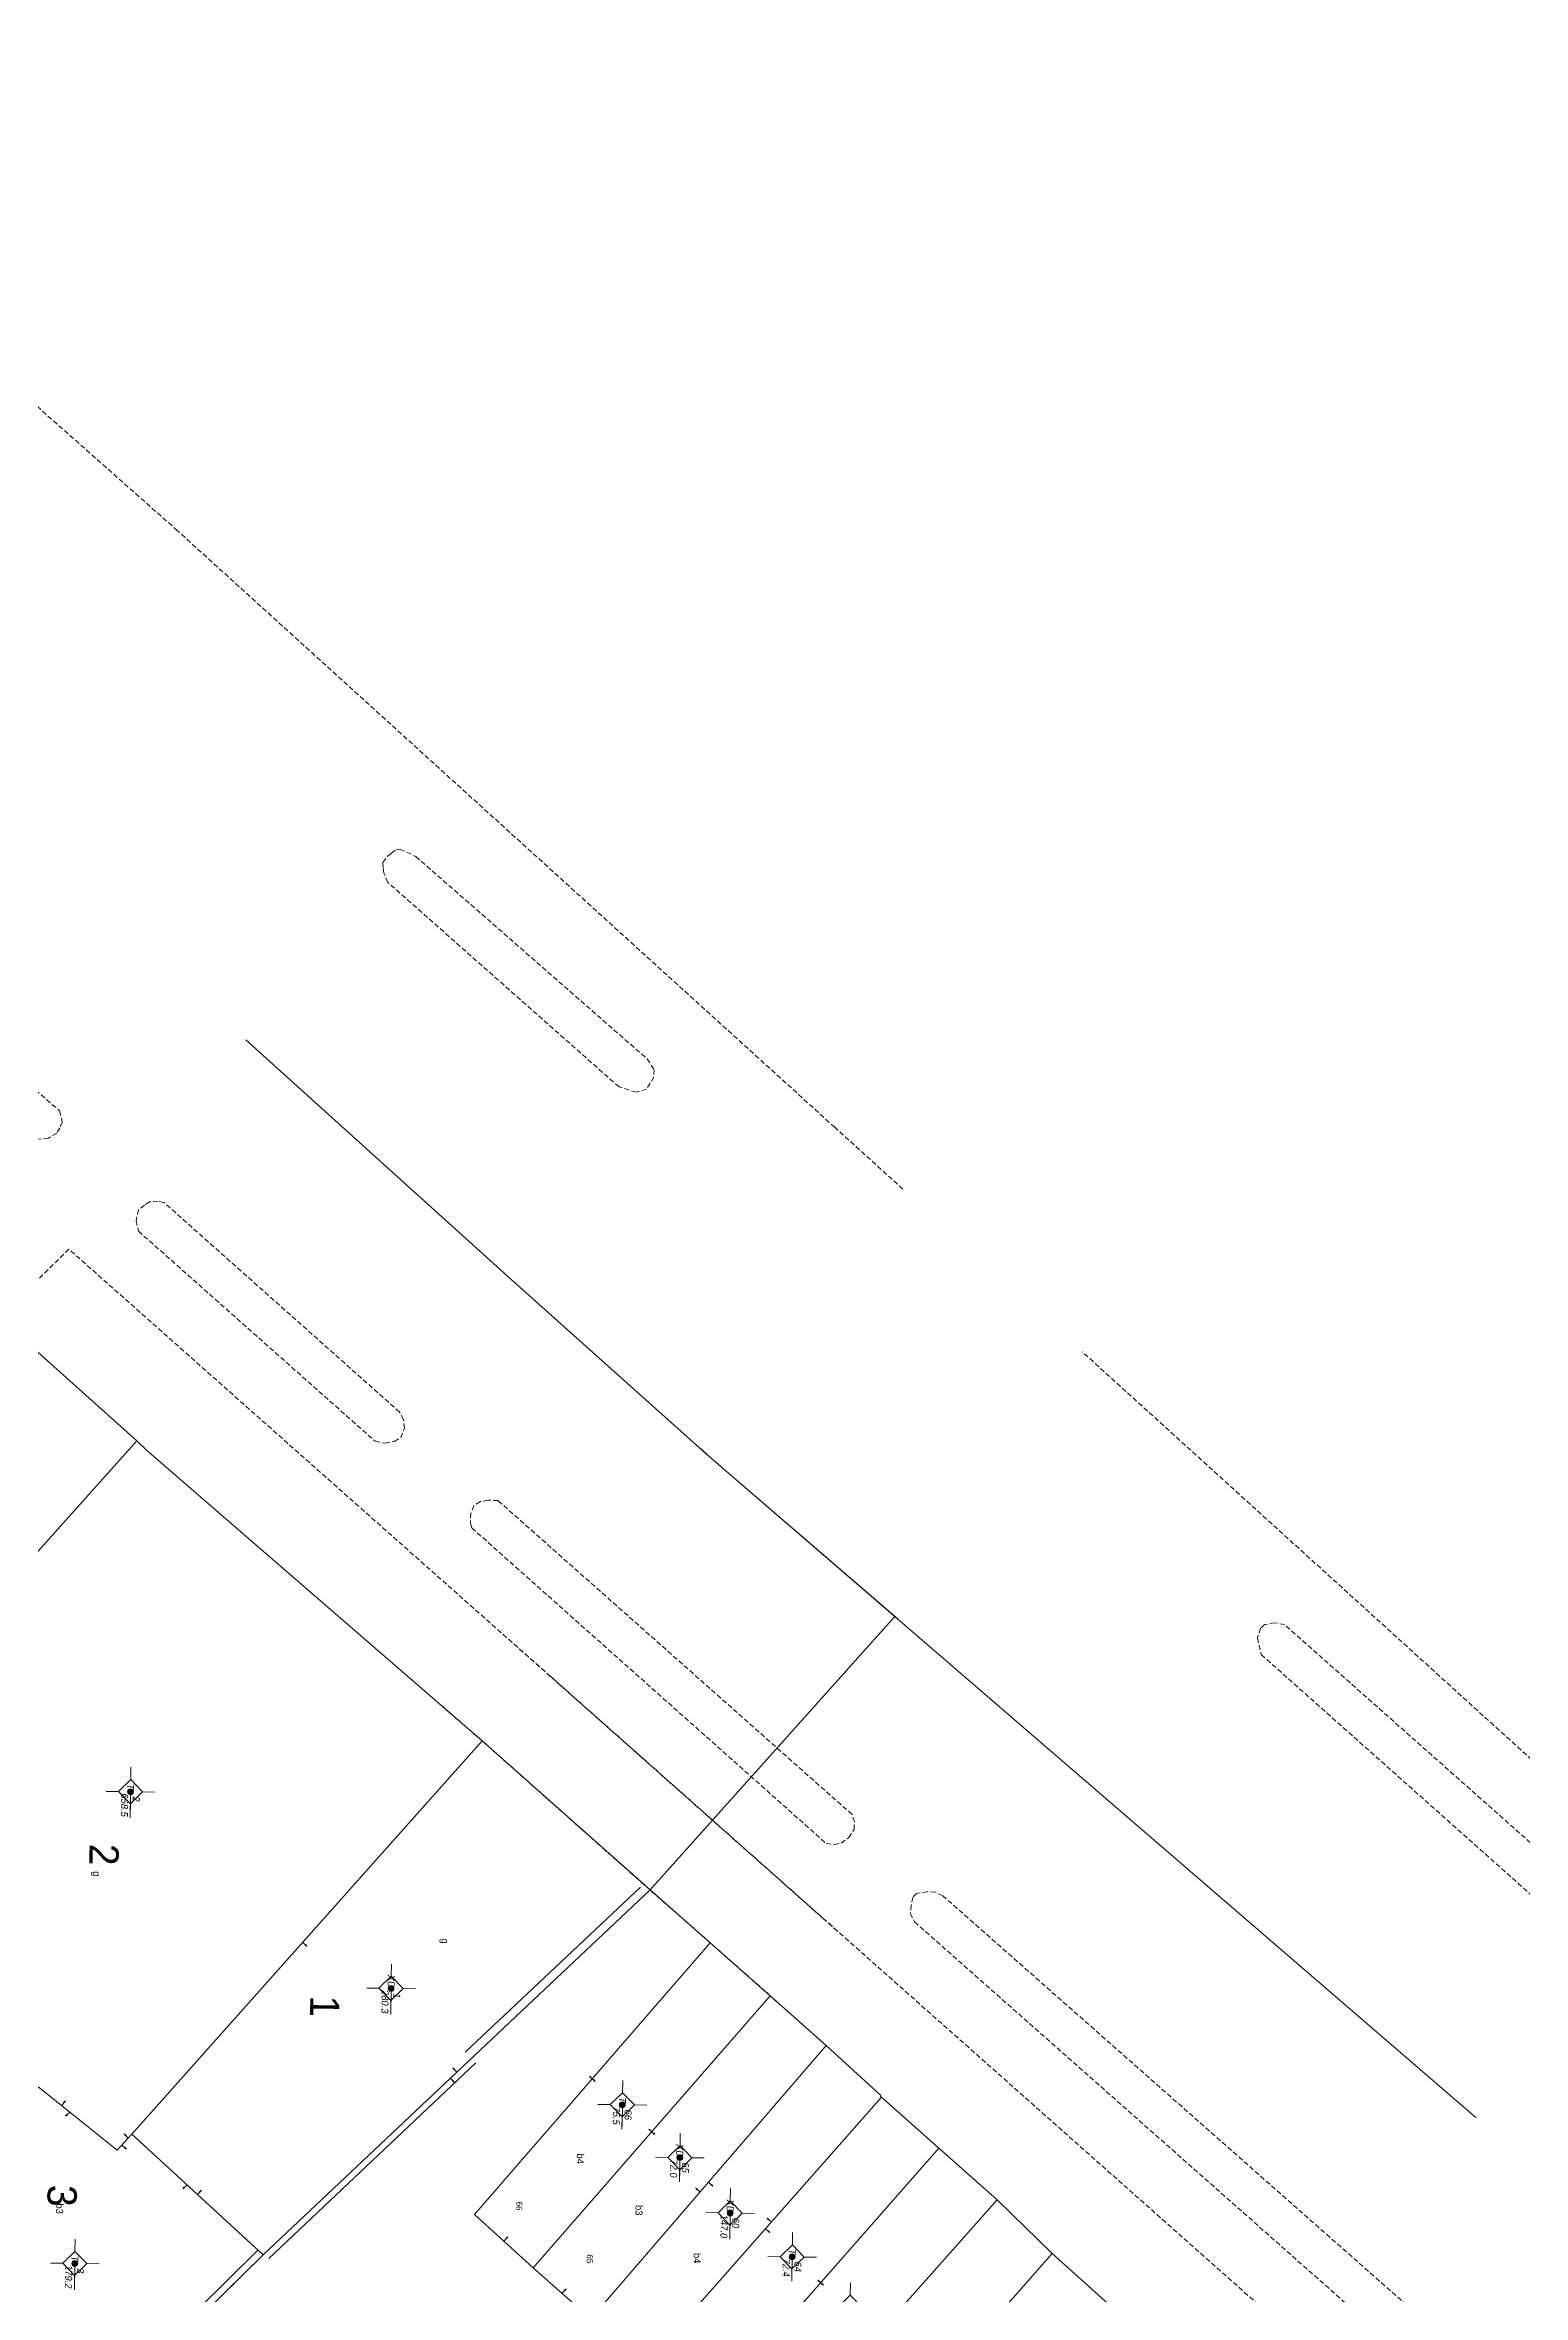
# Model space of a CAD drawing. Extents: x 601689 to 602595, y 1189742 to 1190763.
# Drawn here: x 602397.1 to 602472.9, y 1190337.6 to 1190453 of the extents above; entities that cross this region are included whole.
import ezdxf
from ezdxf.enums import TextEntityAlignment as Align

# ---------------------------------------------------------------- set-up
doc = ezdxf.new("R2010")
doc.units = 0
doc.header["$MEASUREMENT"] = 0
doc.linetypes.add('HIDDEN', pattern=[0.375, 0.25, -0.125])
for name, color, linetype in [('10', 250, 'Continuous'), ('11', 7, 'Continuous'), ('13', 7, 'Continuous'), ('15', 7, 'Continuous'), ('16', 7, 'Continuous'), ('22', 7, 'Continuous'), ('46', 7, 'Continuous'), ('53', 7, 'Continuous'), ('57', 7, 'Continuous')]:
    doc.layers.add(name, color=color, linetype=linetype)
doc.styles.add('TXT', font='vnshx.shx')

# ---------------------------------------------------------------- blocks, each defined once
blk = doc.blocks.new('NH3R')
at = {"layer": '16', "color": 7, "linetype": 'Continuous', "lineweight": 0}
for p, q in [((0, 0), (0.3, 0)), ((0.3, 0), (0.19, 0.03)), ((0.3, 0), (0.19, -0.03))]:
    blk.add_line(p, q, dxfattribs=at)
blk = doc.blocks.new('NH3')
at = {"layer": '16', "color": 7, "linetype": 'Continuous', "lineweight": 0}
for p, q in [((-0.2, 0), (-0.11, 0.02)), ((0.2, -0.01), (0.11, 0.01)), ((-0.2, 0), (0.2, -0.01)), ((-0.2, 0), (-0.12, -0.03)), ((0.2, -0.01), (0.1, -0.03))]:
    blk.add_line(p, q, dxfattribs=at)
blk = doc.blocks.new('*M56565656')
at = {"layer": '13', "color": 3, "linetype": 'Continuous', "lineweight": 0}
blk.add_line((602496.3, 1190099.302), (602497.32, 1190099.302), dxfattribs=at)
at = {"layer": '13', "color": 3, "linetype": 'Continuous', "lineweight": 0, "style": 'TXT', "oblique": 7.60551}
blk.add_text('T', height=0.36, dxfattribs=at).set_placement((602496.103, 1190099.302), align=Align.MIDDLE_RIGHT)
for s, p in [('64', (602496.45, 1190099.602)), ('72.4', (602496.3, 1190099.002))]:
    blk.add_text(s, height=0.36, dxfattribs=at).set_placement(p, align=Align.MIDDLE_LEFT)
blk = doc.blocks.new('*M59595959')
at = {"layer": '13', "color": 3, "linetype": 'Continuous', "lineweight": 0}
blk.add_line((602494.1, 1190096.086), (602495.375, 1190096.086), dxfattribs=at)
at = {"layer": '13', "color": 3, "linetype": 'Continuous', "lineweight": 0, "style": 'TXT', "oblique": 7.60551}
blk.add_text('XD', height=0.36, dxfattribs=at).set_placement((602493.981, 1190096.086), align=Align.MIDDLE_RIGHT)
for s, p in [('147.0', (602494.1, 1190095.786)), ('60', (602494.25, 1190096.386))]:
    blk.add_text(s, height=0.36, dxfattribs=at).set_placement(p, align=Align.MIDDLE_LEFT)
blk = doc.blocks.new('*M61616161')
at = {"layer": '13', "color": 3, "linetype": 'Continuous', "lineweight": 0}
blk.add_line((602491.297, 1190093.464), (602492.317, 1190093.464), dxfattribs=at)
at = {"layer": '13', "color": 3, "linetype": 'Continuous', "lineweight": 0, "style": 'TXT', "oblique": 7.60551}
blk.add_text('XD', height=0.36, dxfattribs=at).set_placement((602491.178, 1190093.464), align=Align.MIDDLE_RIGHT)
for s, p in [('65', (602491.447, 1190093.764)), ('72.0', (602491.297, 1190093.164))]:
    blk.add_text(s, height=0.36, dxfattribs=at).set_placement(p, align=Align.MIDDLE_LEFT)
blk = doc.blocks.new('*M64646464')
at = {"layer": '13', "color": 3, "linetype": 'Continuous', "lineweight": 0}
blk.add_line((602488.63, 1190090.482), (602489.65, 1190090.482), dxfattribs=at)
at = {"layer": '13', "color": 3, "linetype": 'Continuous', "lineweight": 0, "style": 'TXT', "oblique": 7.60551}
blk.add_text('T', height=0.36, dxfattribs=at).set_placement((602488.433, 1190090.482), align=Align.MIDDLE_RIGHT)
for s, p in [('75.5', (602488.63, 1190090.182)), ('66', (602488.78, 1190090.782))]:
    blk.add_text(s, height=0.36, dxfattribs=at).set_placement(p, align=Align.MIDDLE_LEFT)
blk = doc.blocks.new('CENTRD')
at = {"layer": '11', "linetype": 'Continuous', "lineweight": 0}
h = blk.add_hatch(color=2, dxfattribs=at)
edge = h.paths.add_edge_path()
edge.add_arc((0, 0), 0.15, 0, 360)
at = {"layer": '11', "color": 2, "linetype": 'Continuous', "lineweight": 0}
for p, q in [((0, 1.25), (0, 0.62)), ((-0.62, 0), (-1.25, 0)), ((0, 0.62), (-0.62, 0)), ((-0.62, 0), (0, -0.62)), ((0.62, 0), (0, 0.62)), ((0, -0.62), (0.62, 0)), ((1.25, 0), (0.62, 0)), ((0, -0.62), (0, -1.25))]:
    blk.add_line(p, q, dxfattribs=at)
blk.add_circle((0, 0), 0.15, dxfattribs=at)
blk = doc.blocks.new('*M3376337633763376')
at = {"layer": '13', "color": 3, "linetype": 'Continuous', "lineweight": 0}
blk.add_line((602482.828, 1190078.538), (602484.103, 1190078.538), dxfattribs=at)
at = {"layer": '13', "color": 3, "linetype": 'Continuous', "lineweight": 0, "style": 'TXT', "oblique": 7.60551}
blk.add_text('XD', height=0.36, dxfattribs=at).set_placement((602482.709, 1190078.538), align=Align.MIDDLE_RIGHT)
for s, p in [('1', (602482.978, 1190078.838)), ('280.3', (602482.828, 1190078.238))]:
    blk.add_text(s, height=0.36, dxfattribs=at).set_placement(p, align=Align.MIDDLE_LEFT)
blk = doc.blocks.new('*M3377337733773377')
at = {"layer": '13', "color": 3, "linetype": 'Continuous', "lineweight": 0}
blk.add_line((602472.936, 1190065.03), (602474.211, 1190065.03), dxfattribs=at)
at = {"layer": '13', "color": 3, "linetype": 'Continuous', "lineweight": 0, "style": 'TXT', "oblique": 7.60551}
blk.add_text('T', height=0.36, dxfattribs=at).set_placement((602472.739, 1190065.03), align=Align.MIDDLE_RIGHT)
for s, p in [('658.5', (602472.936, 1190064.73)), ('2', (602473.086, 1190065.33))]:
    blk.add_text(s, height=0.36, dxfattribs=at).set_placement(p, align=Align.MIDDLE_LEFT)
blk = doc.blocks.new('*M3378337833783378')
at = {"layer": '13', "color": 3, "linetype": 'Continuous', "lineweight": 0}
blk.add_line((602497.172, 1190062.518), (602498.447, 1190062.518), dxfattribs=at)
at = {"layer": '13', "color": 3, "linetype": 'Continuous', "lineweight": 0, "style": 'TXT', "oblique": 7.60551}
blk.add_text('T', height=0.36, dxfattribs=at).set_placement((602496.975, 1190062.518), align=Align.MIDDLE_RIGHT)
for s, p in [('179.2', (602497.172, 1190062.218)), ('3', (602497.322, 1190062.818))]:
    blk.add_text(s, height=0.36, dxfattribs=at).set_placement(p, align=Align.MIDDLE_LEFT)

msp = doc.modelspace()

# ---------------------------------------------------------------- linework, layer by layer
at = {"layer": '10', "color": 7, "linetype": 'Continuous', "lineweight": 0}
for p, q in [((602401.78, 1190381.38), (602383.43, 1190360.89)), ((602401.52, 1190345.82), (602419.49, 1190366)), ((602434.27, 1190352.92), (602431.19, 1190355.64)), ((602434.27, 1190352.92), (602422.11, 1190338.96)), ((602437.14, 1190350.37), (602434.27, 1190352.92)), ((602437.14, 1190350.37), (602425.07, 1190336.35)), ((602442.92, 1190345.11), (602439.97, 1190347.72)), ((602401.52, 1190345.82), (602408.27, 1190339.64)), ((602442.92, 1190345.11), (602430.81, 1190331.32)), ((602445.91, 1190342.46), (602442.92, 1190345.11)), ((602433.68, 1190328.69), (602445.91, 1190342.46)), ((602448.72, 1190339.71), (602445.91, 1190342.46)), ((602448.72, 1190339.71), (602436.73, 1190326.07)), ((602451.62, 1190337.1), (602448.72, 1190339.71)), ((602422.11, 1190338.96), (602425.07, 1190336.35))]:
    msp.add_line(p, q, dxfattribs=at)
for points in [[(602401.78, 1190381.38), (602394.72, 1190387.7), (602374.1, 1190363.61), (602380.29, 1190357.58), (602383.43, 1190360.89)], [(602419.49, 1190366), (602402.27, 1190380.92), (602401.78, 1190381.38)], [(602408.27, 1190339.64), (602428.1, 1190358.35), (602419.49, 1190366)], [(602431.19, 1190355.64), (602428.1, 1190358.35), (602408.27, 1190339.64), (602399.3, 1190330.82)], [(602431.19, 1190355.64), (602419.1, 1190341.71), (602422.11, 1190338.96)], [(602439.97, 1190347.72), (602439.92, 1190347.77), (602439.94, 1190347.81), (602437.14, 1190350.37)], [(602401.52, 1190345.82), (602400.78, 1190345), (602395.07, 1190349.58)], [(602439.97, 1190347.72), (602427.86, 1190333.98), (602430.81, 1190331.32)], [(602408.27, 1190339.64), (602399.31, 1190330.81), (602398.18, 1190332.07)]]:
    msp.add_lwpolyline(points, dxfattribs=at)
at = {"layer": '22', "color": 7, "linetype": 'HIDDEN', "lineweight": 0}
for p, q in [((602403.87, 1190428.07), (602375.74, 1190452.99)), ((602398.3, 1190391.22), (602394.72, 1190387.7)), ((602486.93, 1190352.67), (602450.26, 1190385.96)), ((602422.72, 1190369.55), (602420.73, 1190371.31)), ((602499.99, 1190300.96), (602422.89, 1190369.4)), ((602419.49, 1190366), (602417.24, 1190367.95)), ((602431.19, 1190355.64), (602428.1, 1190358.35)), ((602434.27, 1190352.92), (602431.19, 1190355.64)), ((602434.54, 1190352.67), (602434.27, 1190352.92))]:
    msp.add_line(p, q, dxfattribs=at)
for points in [[(602441.07, 1190394.3), (602437.57, 1190397.47), (602403.87, 1190428.07)], [(602437.7, 1190356.25), (602437.01, 1190356.86), (602398.3, 1190391.22)], [(602428.1, 1190358.35), (602419.49, 1190366), (602419.54, 1190365.96)]]:
    msp.add_lwpolyline(points, dxfattribs=at)
for points in [[(602414.66, 1190410.03), (602414.45, 1190410.51), (602414.41, 1190410.8), (602414.4, 1190411.06), (602414.63, 1190411.37), (602414.82, 1190411.51), (602415.06, 1190411.69), (602415.29, 1190411.74), (602416.09, 1190411.36), (602427.95, 1190400.98), (602428.31, 1190400.42), (602428.3, 1190400.05), (602427.92, 1190399.43), (602427.39, 1190399.27), (602426.51, 1190399.54)], [(602391.8, 1190400.95), (602391.6, 1190401.59), (602391.81, 1190402.18), (602392.28, 1190402.5), (602392.89, 1190402.56), (602397.82, 1190398.32), (602397.92, 1190397.95), (602397.95, 1190397.72), (602397.83, 1190397.43), (602397.68, 1190397.17), (602397.25, 1190396.91), (602396.61, 1190396.86)], [(602414, 1190381.37), (602414.51, 1190381.26), (602414.99, 1190381.36), (602415.32, 1190381.55), (602415.51, 1190382.03), (602415.46, 1190382.49), (602415.26, 1190382.86), (602403.17, 1190393.62), (602402.87, 1190393.68), (602402.44, 1190393.65), (602402.18, 1190393.48), (602401.87, 1190393.24), (602401.75, 1190392.68), (602401.87, 1190392.14)], [(602437.14, 1190360.73), (602437.56, 1190360.68), (602437.9, 1190360.75), (602438.3, 1190361.04), (602438.57, 1190361.45), (602438.58, 1190361.85), (602438.46, 1190362.22), (602420.31, 1190378.32), (602419.79, 1190378.35), (602419.4, 1190378.27), (602419.07, 1190378.06), (602418.91, 1190377.67), (602418.89, 1190377.17), (602418.96, 1190376.92)], [(602460.64, 1190371.96), (602460.14, 1190372.06), (602459.62, 1190371.96), (602459.41, 1190371.77), (602459.25, 1190371.27), (602459.45, 1190370.42), (602479.45, 1190352.61), (602479.49, 1190352.57), (602479.9, 1190352.38), (602480.61, 1190352.48), (602480.82, 1190352.68), (602481.02, 1190352.96), (602481.2, 1190353.49), (602480.83, 1190354.05)], [(602469.78, 1190331.84), (602470.56, 1190331.4), (602471.19, 1190331.5), (602471.49, 1190331.71), (602471.61, 1190332.12), (602471.62, 1190332.68), (602471.41, 1190333.08), (602443.12, 1190358.05), (602442.73, 1190358.24), (602442.32, 1190358.25), (602441.76, 1190358.17), (602441.57, 1190357.97), (602441.5, 1190357.56), (602441.45, 1190357.15), (602441.67, 1190356.71)]]:
    msp.add_lwpolyline(points, close=True, dxfattribs=at)
at = {"layer": '46', "color": 3, "linetype": 'Continuous', "lineweight": 0}
msp.add_line((602431.13, 1190380.59), (602430.72, 1190380.97), dxfattribs=at)
at = {"layer": '46', "color": 52, "linetype": 'Continuous', "lineweight": 0}
msp.add_line((602470.45, 1190346.67), (602431.13, 1190380.59), dxfattribs=at)
msp.add_lwpolyline([(602407.38, 1190401.96), (602420.94, 1190389.69), (602431.13, 1190380.59), (602440.82, 1190372.24)], dxfattribs=at)
at = {"layer": '57', "color": 172, "linetype": 'Continuous', "lineweight": 0}
for p, q in [((602428.1, 1190358.35), (602440.65, 1190372.38)), ((602428.1, 1190358.35), (602440.65, 1190372.38)), ((602418.62, 1190350.03), (602427.62, 1190358.49)), ((602418.62, 1190350.03), (602427.62, 1190358.49)), ((602408.56, 1190339.44), (602419.17, 1190349.48)), ((602408.56, 1190339.44), (602419.17, 1190349.48))]:
    msp.add_line(p, q, dxfattribs=at)
msp.add_lwpolyline([(602401.84, 1190327.51), (602398.81, 1190330.79), (602407.99, 1190339.88)], dxfattribs=at)
msp.add_lwpolyline([(602401.84, 1190327.51), (602398.81, 1190330.79), (602407.99, 1190339.88)], dxfattribs=at)

# ---------------------------------------------------------------- block references
at = {"layer": '11', "color": 2, "linetype": 'Continuous', "lineweight": 0, "rotation": 269.1680420500809}
for p in [(602401.46, 1190363.39), (602414.82, 1190353.3), (602426.68, 1190347.33), (602429.63, 1190344.62), (602432.21, 1190341.78), (602398.6, 1190339.19), (602435.39, 1190339.53), (602438.36, 1190336.94)]:
    msp.add_blockref('CENTRD', p, dxfattribs=at)
at = {"layer": '13', "color": 3, "linetype": 'Continuous', "lineweight": 0, "rotation": 269.1680420500809}
for name in ['*M3377337733773377', '*M3376337633763376', '*M64646464', '*M61616161', '*M59595959', '*M3378337833783378', '*M56565656']:
    msp.add_blockref(name, (-578790.27, 1810052.36), dxfattribs=at)
at = {"layer": '16', "color": 7, "linetype": 'Continuous', "lineweight": 0}
for name, p, rotation in [('NH3R', (602410.28, 1190355.67), 318.3496172508076), ('NH3R', (602397.93, 1190347.3), 51.25061018982418), ('NH3R', (602401.03, 1190345.25), 318.2741435651129), ('NH3R', (602401.34, 1190345.62), 134.6010193557159), ('NH3R', (602404.89, 1190342.73), 47.58404559402378), ('NH3R', (602430.67, 1190342.85), 139.2583487281747), ('NH3R', (602431.1, 1190343.36), 319.2583487281748), ('NH3R', (602434.02, 1190340.97), 319.5792904127612), ('NH3R', (602434.33, 1190341.32), 139.5792904127613), ('NH3', (602436.86, 1190338.21), 318.6998381720342), ('NH3R', (602423.6, 1190337.66), 48.5291555713877)]:
    msp.add_blockref(name, p, dxfattribs=dict(at, rotation=rotation))
for name, p, xscale, yscale, rotation in [('NH3R', (602417.87, 1190348.69), 1.000001409748512, 1.000001409748512, 313.3367806331727), ('NH3R', (602417.87, 1190348.69), 1.000001409748512, 1.000001409748512, 313.3367806331727), ('NH3R', (602418.19, 1190349), 1.000001409748512, 1.000001409748512, 133.3367806331726), ('NH3R', (602418.19, 1190349), 1.000001409748512, 1.000001409748512, 133.3367806331726), ('NH3', (602425.15, 1190348.67), 0.9999972972120948, 0.9999972972120948, 319.0498626821169), ('NH3R', (602398.35, 1190346.95), 0.9999972251230506, 0.9999972251230506, 221.383079343744), ('NH3', (602428.19, 1190345.94), 1.000002309583488, 1.000002309583488, 138.9457059532388), ('NH3R', (602404.36, 1190343.22), 0.9999972251230506, 0.9999972251230506, 221.383079343744), ('NH3R', (602420.61, 1190340.33), 0.9999980980083836, 0.9999980980083836, 47.69726801899035)]:
    msp.add_blockref(name, p, dxfattribs=dict(at, xscale=xscale, yscale=yscale, rotation=rotation))

# ---------------------------------------------------------------- texts
at = {"layer": '15', "color": 7, "linetype": 'Continuous', "lineweight": 0, "style": 'TXT'}
for s, p in [('g', (602399.73, 1190359.31)), ('g', (602417.59, 1190355.86)), ('b4', (602424.53, 1190344.83)), ('b3', (602397.83, 1190342.27)), ('b3', (602427.54, 1190342.19)), ('b4', (602430.52, 1190339.73))]:
    msp.add_text(s, height=0.36, rotation=269.2144, dxfattribs=at).set_placement(p, align=Align.MIDDLE_LEFT)
at = {"layer": '53', "color": 200, "linetype": 'Continuous', "lineweight": 0, "style": 'TXT'}
for s, height, p in [('2', 1.5, (602400.11, 1190360.72)), ('1', 1.5, (602411.43, 1190352.94)), ('3', 1.5, (602397.96, 1190343.22)), ('66', 0.31, (602421.4, 1190342.37)), ('65', 0.31, (602425.02, 1190339.66))]:
    msp.add_text(s, height=height, rotation=269.2144, dxfattribs=at).set_placement(p, align=Align.MIDDLE_LEFT)

doc.saveas('drawing.dxf')
